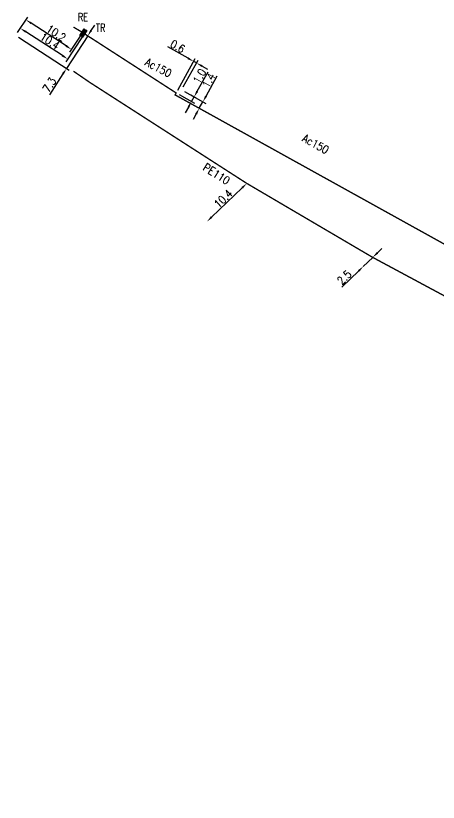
# Model space of a CAD drawing. Header units: millimetres. Extents: x 133989 to 135004, y 130988 to 132014.
# Drawn here: x 133989.2 to 134068.5, y 131300.7 to 131448.2 of the extents above; entities that cross this region are included whole.
import ezdxf
from ezdxf.enums import TextEntityAlignment as Align

# ---------------------------------------------------------------- set-up
doc = ezdxf.new("R2010")
doc.units = ezdxf.units.MM
doc.header["$PDMODE"] = 34
doc.linetypes.add('L_25_AP', pattern=[2000, 1000, 1000])
doc.linetypes.add('L_25_PE', pattern=[2000, 1000, 1000])
doc.layers.get('0').update_dxf_attribs({"linetype": 'CONTINUOUS'})
doc.layers.get('Defpoints').update_dxf_attribs({"linetype": 'CONTINUOUS'})
doc.layers.add('L_150', color=1, linetype='CONTINUOUS')
doc.layers.add('L_340', color=7, linetype='CONTINUOUS')
doc.styles.get("Standard").update_dxf_attribs({"font": 'romans.shx', "width": 0.85})
doc.dimstyles.get("Standard").update_dxf_attribs({"dimtxt": 1.5, "dimasz": 1.2, "dimexe": 0.625, "dimexo": 0.625, "dimgap": 0.25, "dimtad": 1, "dimdec": 1, "dimzin": 0, "dimdsep": 46, "dimtxsty": 'Standard', "dimcen": -0.5, "dimadec": 0, "dimazin": 0, "dimtfac": 1, "dimtdec": 1, "dimtmove": 0, "dimatfit": 3, "dimfxl": 0, "dimtolj": 1, "dimtzin": 0, "dimarcsym": 0})

# ---------------------------------------------------------------- blocks, each defined once
blk = doc.blocks.new('*D411')
at = {"layer": 'Defpoints', "color": 0, "linetype": 'Continuous', "transparency": 16777216}
for p in [(134023.09, 131439.3), (134019.27, 131433.68), (134020.28, 131434.25)]:
    blk.add_point(p, dxfattribs=at)
at = {"layer": 'L_150', "color": 0, "linetype": 'Continuous', "lineweight": -2, "transparency": 16777216}
for p, q in [((134021.51, 131440.18), (134017.69, 131442.3)), ((134019.57, 131434.22), (134022.86, 131440.14)), ((134020.58, 131434.8), (134023.39, 131439.85)), ((134023.09, 131439.3), (134022.56, 131439.59)), ((134024.13, 131438.72), (134025.18, 131438.13))]:
    blk.add_line(p, q, dxfattribs=at)
at = {"layer": 'L_150', "color": 0, "linetype": 'Continuous', "transparency": 16777216}
for points in [[(134021.6, 131440.35), (134021.41, 131440), (134022.56, 131439.59)], [(134024.23, 131438.89), (134024.04, 131438.54), (134023.09, 131439.3)]]:
    blk.add_solid(points, dxfattribs=at)
at = {"layer": 'L_150', "color": 0, "linetype": 'Continuous', "transparency": 16777216, "insert": (134019.56, 131442.4), "char_height": 1.5, "attachment_point": 5, "rotation": 330.9231}
blk.add_mtext('\\A1;0.6', dxfattribs=at)
blk = doc.blocks.new('*D412')
at = {"layer": 'Defpoints', "color": 0, "linetype": 'Continuous', "transparency": 16777216}
for p in [(134019.27, 131433.68), (134022.64, 131432.94), (134023.51, 131432.45)]:
    blk.add_point(p, dxfattribs=at)
at = {"layer": 'L_150', "color": 0, "linetype": 'Continuous', "lineweight": -2, "transparency": 16777216}
for p, q in [((134023.22, 131433.99), (134025.26, 131437.65)), ((134019.81, 131433.37), (134022.7, 131431.76)), ((134022.97, 131432.76), (134022.09, 131433.24)), ((134022.15, 131432.07), (134022.64, 131432.94)), ((134021.57, 131431.02), (134020.99, 131429.97))]:
    blk.add_line(p, q, dxfattribs=at)
at = {"layer": 'L_150', "color": 0, "linetype": 'Continuous', "transparency": 16777216}
for points in [[(134023.05, 131434.09), (134023.4, 131433.89), (134022.64, 131432.94)], [(134021.4, 131431.12), (134021.75, 131430.92), (134022.15, 131432.07)]]:
    blk.add_solid(points, dxfattribs=at)
at = {"layer": 'L_150', "color": 0, "linetype": 'Continuous', "transparency": 16777216, "insert": (134023.66, 131436.83), "char_height": 1.5, "attachment_point": 5, "rotation": 60.9262}
blk.add_mtext('\\A1;1.0', dxfattribs=at)
blk = doc.blocks.new('*D418')
at = {"layer": 'Defpoints', "color": 0, "linetype": 'Continuous', "transparency": 16777216}
for p in [(134020.28, 131434.25), (134019.07, 131433.32), (134024.29, 131432.02)]:
    blk.add_point(p, dxfattribs=at)
at = {"layer": 'L_150', "color": 0, "linetype": 'Continuous', "lineweight": -2, "transparency": 16777216}
for p, q in [((134024.88, 131433.07), (134026.99, 131436.87)), ((134020.83, 131433.95), (134024.84, 131431.72)), ((134019.62, 131433.02), (134024.16, 131430.49)), ((134023.61, 131430.8), (134024.29, 131432.02)), ((134023.03, 131429.75), (134022.45, 131428.7))]:
    blk.add_line(p, q, dxfattribs=at)
at = {"layer": 'L_150', "color": 0, "linetype": 'Continuous', "transparency": 16777216}
for points in [[(134024.7, 131433.17), (134025.05, 131432.97), (134024.29, 131432.02)], [(134022.85, 131429.85), (134023.2, 131429.65), (134023.61, 131430.8)]]:
    blk.add_solid(points, dxfattribs=at)
at = {"layer": 'L_150', "color": 0, "linetype": 'Continuous', "transparency": 16777216, "insert": (134025.37, 131436.02), "char_height": 1.5, "attachment_point": 5, "rotation": 60.9231}
blk.add_mtext('\\A1;1.4', dxfattribs=at)
blk = doc.blocks.new('*D419')
at = {"layer": 'Defpoints', "color": 0, "linetype": 'Continuous', "transparency": 16777216}
for p in [(134032.53, 131416.72), (134025.05, 131409.56), (134025.05, 131409.56)]:
    blk.add_point(p, dxfattribs=at)
at = {"layer": 'L_150', "color": 0, "linetype": 'Continuous', "lineweight": -2, "transparency": 16777216}
blk.add_line((134031.66, 131415.89), (134025.92, 131410.39), dxfattribs=at)
at = {"layer": 'L_150', "color": 0, "linetype": 'Continuous', "transparency": 16777216}
for points in [[(134031.52, 131416.04), (134031.8, 131415.75), (134032.53, 131416.72)], [(134025.78, 131410.54), (134026.05, 131410.25), (134025.05, 131409.56)]]:
    blk.add_solid(points, dxfattribs=at)
at = {"layer": 'L_150', "color": 0, "linetype": 'Continuous', "transparency": 16777216, "insert": (134028.1, 131413.86), "char_height": 1.5, "attachment_point": 5, "rotation": 43.7465}
blk.add_mtext('\\A1;10.4', dxfattribs=at)
blk = doc.blocks.new('*D420')
at = {"layer": 'Defpoints', "color": 0, "linetype": 'Continuous', "transparency": 16777216}
for p in [(134056.15, 131402.85), (134054.39, 131401.15), (134054.39, 131401.15)]:
    blk.add_point(p, dxfattribs=at)
at = {"layer": 'L_150', "color": 0, "linetype": 'Continuous', "lineweight": -2, "transparency": 16777216}
for p, q in [((134057.02, 131403.68), (134057.88, 131404.51)), ((134056.15, 131402.85), (134054.39, 131401.15)), ((134053.52, 131400.32), (134050.37, 131397.29))]:
    blk.add_line(p, q, dxfattribs=at)
at = {"layer": 'L_150', "color": 0, "linetype": 'Continuous', "transparency": 16777216}
for points in [[(134056.88, 131403.83), (134057.15, 131403.54), (134056.15, 131402.85)], [(134053.38, 131400.46), (134053.66, 131400.17), (134054.39, 131401.15)]]:
    blk.add_solid(points, dxfattribs=at)
at = {"layer": 'L_150', "color": 0, "linetype": 'Continuous', "transparency": 16777216, "insert": (134050.82, 131399.11), "char_height": 1.5, "attachment_point": 5, "rotation": 43.8899}
blk.add_mtext('\\A1;2.5', dxfattribs=at)
blk = doc.blocks.new('*D939')
at = {"layer": 'Defpoints', "color": 0, "linetype": 'Continuous', "transparency": 16777216}
for p in [(133990.04, 131445.8), (133989.17, 131444.46), (134002.02, 131444.81)]:
    blk.add_point(p, dxfattribs=at)
at = {"layer": 'L_340', "color": 0, "linetype": 'Continuous', "lineweight": -2, "transparency": 16777216}
for p, q in [((133989.51, 131444.99), (133990.38, 131446.33)), ((133997.92, 131440.69), (133991.05, 131445.15)), ((134001.68, 131444.28), (133998.59, 131439.51))]:
    blk.add_line(p, q, dxfattribs=at)
at = {"layer": 'L_340', "color": 0, "linetype": 'Continuous', "transparency": 16777216}
for points in [[(133991.16, 131445.32), (133990.94, 131444.98), (133990.04, 131445.8)], [(133998.03, 131440.86), (133997.81, 131440.52), (133998.93, 131440.04)]]:
    blk.add_solid(points, dxfattribs=at)
at = {"layer": 'L_340', "color": 0, "linetype": 'Continuous', "transparency": 16777216, "insert": (133995.58, 131443.4), "char_height": 1.5, "attachment_point": 5, "rotation": 327.026}
blk.add_mtext('\\A1;10.4', dxfattribs=at)
blk = doc.blocks.new('*D940')
at = {"layer": 'Defpoints', "color": 0, "linetype": 'Continuous', "transparency": 16777216}
for p in [(133989.17, 131444.46), (134002.03, 131444.81), (133998.7, 131438.27)]:
    blk.add_point(p, dxfattribs=at)
at = {"layer": 'L_340', "color": 0, "linetype": 'Continuous', "lineweight": -2, "transparency": 16777216}
for p, q in [((134003.33, 131445.4), (134003.99, 131446.4)), ((133989.7, 131444.12), (133999.22, 131437.93)), ((134002.68, 131444.39), (133998.7, 131438.27)), ((134002.55, 131444.47), (134003.2, 131444.05)), ((133998.04, 131437.26), (133995.48, 131433.32))]:
    blk.add_line(p, q, dxfattribs=at)
at = {"layer": 'L_340', "color": 0, "linetype": 'Continuous', "transparency": 16777216}
for points in [[(134003.16, 131445.51), (134003.5, 131445.29), (134002.68, 131444.39)], [(133997.87, 131437.37), (133998.21, 131437.15), (133998.7, 131438.27)]]:
    blk.add_solid(points, dxfattribs=at)
at = {"layer": 'L_340', "color": 0, "linetype": 'Continuous', "transparency": 16777216, "insert": (133995.51, 131435.2), "char_height": 1.5, "attachment_point": 5, "rotation": 56.9675}
blk.add_mtext('\\A1;7.3', dxfattribs=at)
blk = doc.blocks.new('*D941')
at = {"layer": 'Defpoints', "color": 0, "linetype": 'Continuous', "transparency": 16777216}
for p in [(133991.08, 131447.4), (133989.17, 131444.46), (134001.7, 131445.03)]:
    blk.add_point(p, dxfattribs=at)
at = {"layer": 'L_340', "color": 0, "linetype": 'Continuous', "lineweight": -2, "transparency": 16777216}
for p, q in [((133989.51, 131444.99), (133991.42, 131447.92)), ((133998.63, 131442.5), (133992.08, 131446.75)), ((134001.36, 131444.51), (133999.29, 131441.32))]:
    blk.add_line(p, q, dxfattribs=at)
at = {"layer": 'L_340', "color": 0, "linetype": 'Continuous', "transparency": 16777216}
for points in [[(133992.19, 131446.91), (133991.98, 131446.58), (133991.08, 131447.4)], [(133998.74, 131442.67), (133998.52, 131442.33), (133999.63, 131441.85)]]:
    blk.add_solid(points, dxfattribs=at)
at = {"layer": 'L_340', "color": 0, "linetype": 'Continuous', "transparency": 16777216, "insert": (133996.77, 131444.9), "char_height": 1.5, "attachment_point": 5, "rotation": 327.026}
blk.add_mtext('\\A1;10.2', dxfattribs=at)
blk = doc.blocks.new('L_340_20')
at = {"linetype": 'Continuous'}
blk.add_hatch(color=0, dxfattribs=at).paths.add_polyline_path([(0.125, 0.75), (-0.125, 0.75), (-0.125, -0.75), (0.125, -0.75)])
at = {"color": 0, "linetype": 'Continuous'}
blk.add_lwpolyline([(-0.125, 0.75), (0.125, 0.75), (0.125, -0.75), (-0.125, -0.75)], close=True, dxfattribs=at)
at = {"color": 0, "linetype": 'Continuous', "width": 0.75}
for tag, height, flags, p in [('RE', 1.5, 8, (0, 3)), ('DEF_LEG', 1.2, 3, (0, -5)), ('DEF_COUP', 1.2, 3, (0, -7.5)), ('DEF_TYPE', 1.2, 3, (0, -10))]:
    blk.add_attdef(tag, text='', height=height, dxfattribs=dict(at, flags=flags)).set_placement(p, align=Align.MIDDLE)
blk = doc.blocks.new('L_340_19')
at = {"linetype": 'Continuous'}
blk.add_hatch(color=0, dxfattribs=at).paths.add_polyline_path([(0.125, 0.75), (-0.125, 0.75), (-0.125, -0.75), (0.125, -0.75)])
at = {"color": 0, "linetype": 'Continuous'}
blk.add_lwpolyline([(-0.125, 0.75), (0.125, 0.75), (0.125, -0.75), (-0.125, -0.75)], close=True, dxfattribs=at)
at = {"color": 0, "linetype": 'Continuous', "width": 0.75}
for tag, height, flags, p in [('TR', 1.5, 8, (0, 3)), ('DEF_LEG', 1.2, 3, (0, -5)), ('DEF_COUP', 1.2, 3, (0, -7.5)), ('DEF_TYPE', 1.2, 3, (0, -10))]:
    blk.add_attdef(tag, text='', height=height, dxfattribs=dict(at, flags=flags)).set_placement(p, align=Align.MIDDLE)

msp = doc.modelspace()

# ---------------------------------------------------------------- linework, layer by layer
at = {"layer": 'L_150', "linetype": 'L_25_AP', "const_width": 0.25, "flags": 128}
for points in [[(134000, 131446.03), (134001.7, 131445.03)], [(134002.03, 131444.81), (134019.27, 131433.68), (134019.27, 131433.68), (134019.07, 131433.32), (134087.74, 131395.28), (134091.24, 131393.35), (134091.24, 131393.35), (134091.24, 131393.35), (134091.24, 131393.35), (134091.24, 131393.35), (134091.24, 131393.35), (134093.91, 131391.76), (134100.89, 131388.2), (134100.89, 131388.2), (134102.55, 131385.29), (134103.5, 131383.6), (134121.57, 131359.3), (134121.57, 131359.3), (134121.57, 131359.3), (134121.57, 131359.3), (134127, 131351.75), (134132.29, 131345.22), (134134.46, 131342.54), (134138.61, 131337.95), (134138.61, 131337.95), (134138.61, 131337.95), (134145.49, 131328.2), (134154.35, 131314.39), (134154.35, 131314.39), (134156.79, 131312.46), (134158.34, 131310.86), (134158.34, 131310.86), (134157.88, 131301.75), (134157.25, 131301.46), (134157.54, 131300.81)]]:
    msp.add_lwpolyline(points, dxfattribs=at)
at = {"layer": 'L_150', "linetype": 'L_25_PE', "const_width": 0.25, "flags": 128}
for points in [[(134001.7, 131445.03), (134002.03, 131444.81)], [(134112.72, 131355.86), (134109.7, 131359.87), (134094.39, 131381.12), (134082.75, 131388.57), (134082.75, 131388.57), (134056.15, 131402.85), (134032.53, 131416.72), (134003.08, 131435.65), (134000, 131437.76)]]:
    msp.add_lwpolyline(points, dxfattribs=at)

# ---------------------------------------------------------------- block references
at = {"layer": 'L_340'}
ref = msp.add_blockref('L_340_20', (134001.7, 131445.03), dxfattribs=dict(at, rotation=326.9675449623326))
ref.add_attrib('RE', 'RE', dxfattribs={"layer": '0', "color": 0, "linetype": 'Continuous', "height": 1.5, "width": 0.75}).set_placement((134001.8, 131447.92), align=Align.MIDDLE)
ref = msp.add_blockref('L_340_19', (134002.03, 131444.81), dxfattribs=dict(at, rotation=326.967544953733))
ref.add_attrib('TR', 'TR', dxfattribs={"layer": '0', "color": 0, "linetype": 'Continuous', "height": 1.5, "width": 0.75}).set_placement((134005.1, 131445.89), align=Align.MIDDLE)

# ---------------------------------------------------------------- texts
at = {"layer": 'L_150', "linetype": 'Continuous', "width": 0.85}
for s, rotation, p in [('Ac150', 332.056, (134015.94, 131438.41)), ('Ac150', 331.0149, (134045.44, 131424.11)), ('PE110', 327.2636, (134026.84, 131418.5))]:
    msp.add_text(s, height=1.5, rotation=rotation, dxfattribs=at).set_placement(p, align=Align.MIDDLE)

# ---------------------------------------------------------------- dimensions: what is measured, and where the dimension line sits
at = {"layer": 'L_150', "linetype": 'Continuous'}
for base, p1, p2, angle, picture, middle in [((134023.09, 131439.3), (134019.27, 131433.68), (134020.28, 131434.25), 150.9231, '*D411', (134019.07, 131441.53)), ((134022.64, 131432.94), (134019.27, 131433.68), (134023.51, 131432.45), 240.9262, '*D412', (134024.53, 131436.34)), ((134024.29, 131432.02), (134019.07, 131433.32), (134020.28, 131434.25), 240.9231, '*D418', (134026.25, 131435.54)), ((134025.05, 131409.56), (134032.53, 131416.72), (134025.05, 131409.56), 43.7465, '*D419', (134028.79, 131413.14)), ((134054.385, 131401.151), (134056.1507, 131402.8495), (134054.385, 131401.151), 43.8899, '*D420', (134051.5126, 131398.3878))]:
    dim = msp.add_linear_dim(base=base, p1=p1, p2=p2, angle=angle, dimstyle='Standard', dxfattribs=at)
    dim.commit()
    dim.dimension.update_dxf_attribs({"geometry": picture, "text_midpoint": middle, "dimtype": 160})
at = {"layer": 'L_340', "linetype": 'Continuous'}
for base, p1, angle, picture, middle in [((133991.08, 131447.4), (134001.7, 131445.03), 327.026, '*D941', (133996.22, 131444.06)), ((133998.7, 131438.27), (134002.03, 131444.81), 56.9675, '*D940', (133996.34, 131434.65))]:
    dim = msp.add_linear_dim(base=base, p1=p1, p2=(133989.17, 131444.46), angle=angle, dimstyle='Standard', override={"dimatfit": 0}, dxfattribs=at)
    dim.commit()
    dim.dimension.update_dxf_attribs({"geometry": picture, "text_midpoint": middle, "dimtype": 160})
dim = msp.add_linear_dim(base=(133990.04, 131445.8), p1=(134002.02, 131444.81), p2=(133989.17, 131444.46), angle=327.026, text='10.4', dimstyle='Standard', override={"dimatfit": 0}, dxfattribs=at)
dim.commit()
dim.dimension.update_dxf_attribs({"geometry": '*D939', "text_midpoint": (133995.04, 131442.56), "dimtype": 160})

doc.saveas('drawing.dxf')
